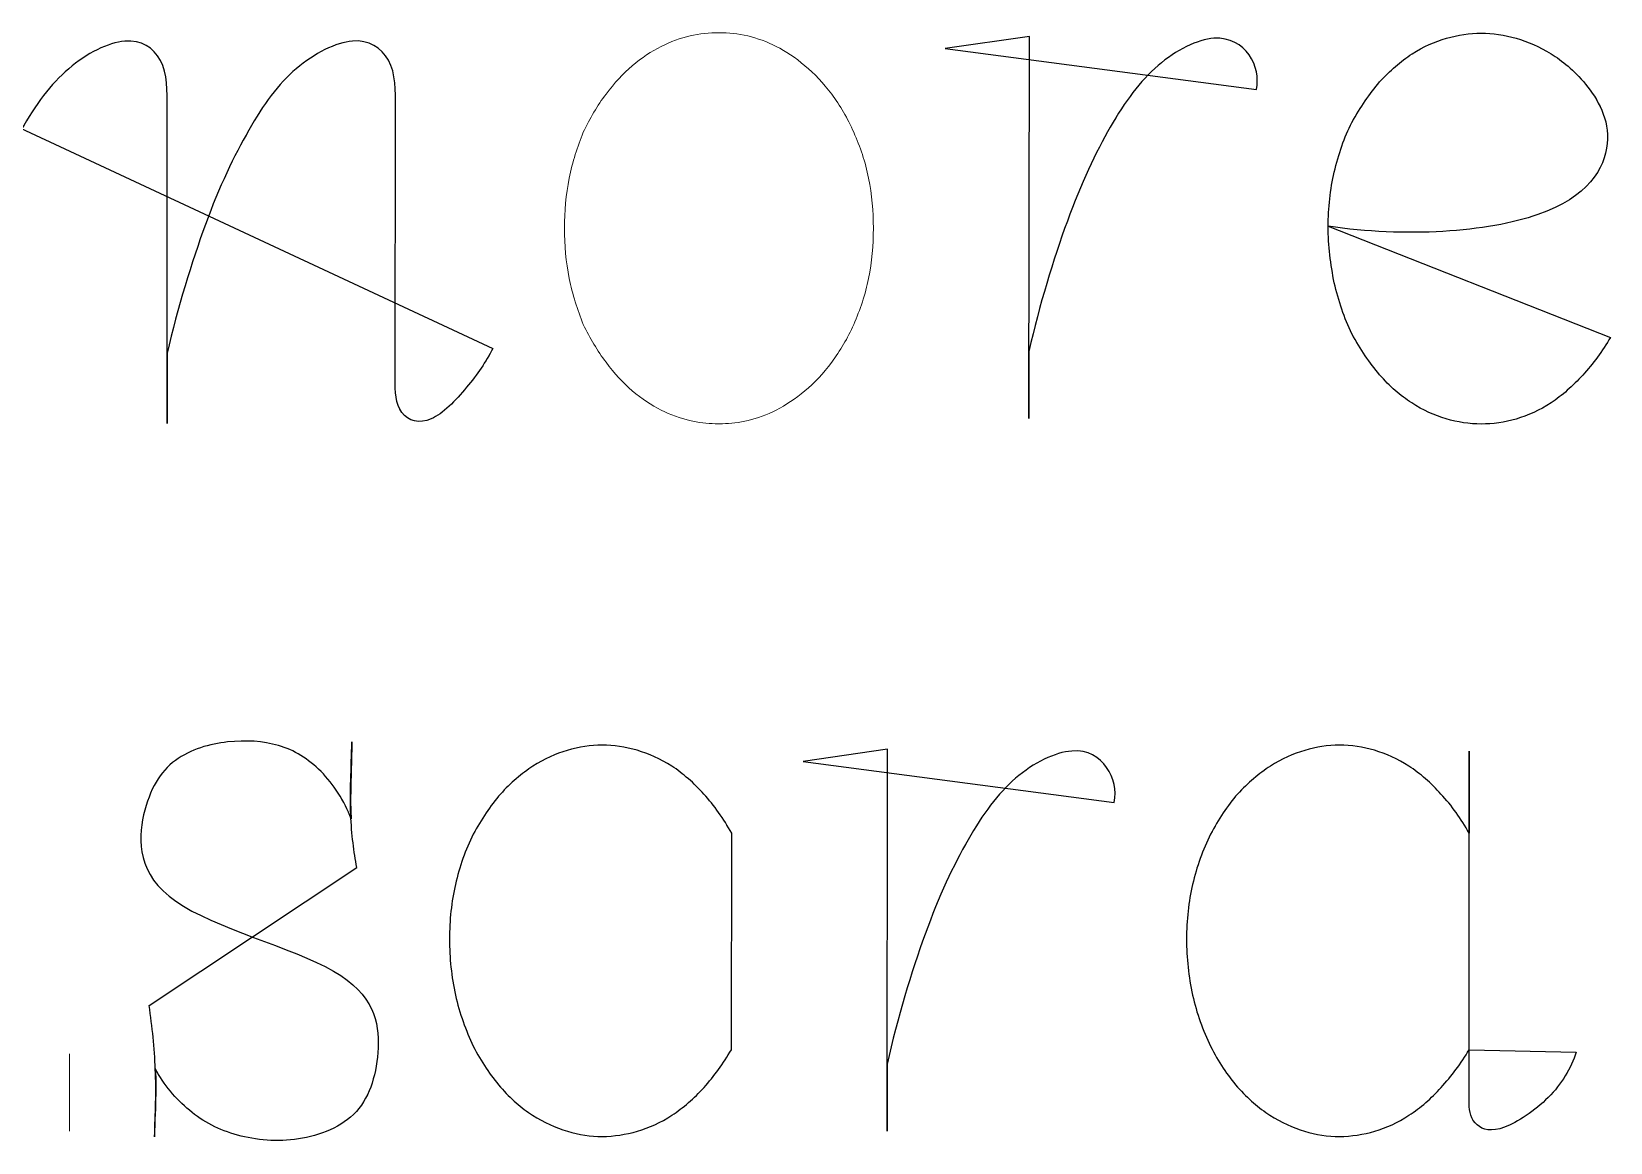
# Model space of a CAD drawing. Header units: centimetres. Extents: x -10 to 10, y -7.3 to 7.3.
# Drawn here: x -9.256 to -8.506, y 4.963 to 5.49 of the extents above; entities that cross this region are included whole.
import ezdxf

# ---------------------------------------------------------------- set-up
doc = ezdxf.new("R2010")
doc.units = ezdxf.units.CM
doc.header["$MEASUREMENT"] = 0
doc.layers.add('Layer 1', color=7, linetype='Continuous')

msp = doc.modelspace()

# ---------------------------------------------------------------- linework, layer by layer
at = {"layer": 'Layer 1', "color": 7}
for points, knots in [([(-9.33917, 5.48034), (-9.33917, 5.48034), (-9.29916, 5.48606), (-9.29916, 5.48606), (-9.29916, 5.48606), (-9.29916, 5.48606), (-9.29916, 5.30376), (-9.29916, 5.30376), (-9.29916, 5.30376), (-9.29916, 5.30376), (-9.29916, 5.33652), (-9.29916, 5.33652), (-9.29916, 5.33652), (-9.2944, 5.35861), (-9.28792, 5.38015), (-9.28125, 5.39825), (-9.28125, 5.39825), (-9.27477, 5.41616), (-9.26773, 5.43082), (-9.26085, 5.44302), (-9.26085, 5.44302), (-9.25381, 5.45519), (-9.24675, 5.46493), (-9.23818, 5.47218), (-9.23818, 5.47218), (-9.22961, 5.47961), (-9.2195, 5.48456), (-9.21151, 5.48533), (-9.21151, 5.48533), (-9.2037, 5.48589), (-9.19799, 5.48229), (-9.19455, 5.47618), (-9.19455, 5.47618), (-9.19111, 5.46991), (-9.19151, 5.46152), (-9.19151, 5.45353), (-9.19151, 5.45353), (-9.19151, 5.45353), (-9.19151, 5.3038), (-9.19151, 5.3038), (-9.19151, 5.3038), (-9.19151, 5.3038), (-9.19151, 5.33714), (-9.19151, 5.33714), (-9.19151, 5.33714), (-9.18638, 5.35886), (-9.17989, 5.38037), (-9.17323, 5.39829), (-9.17323, 5.39829), (-9.16675, 5.4162), (-9.15971, 5.43086), (-9.15265, 5.44306), (-9.15265, 5.44306), (-9.1458, 5.45523), (-9.13873, 5.46497), (-9.13016, 5.47222), (-9.13016, 5.47222), (-9.12159, 5.47965), (-9.1113, 5.4846), (-9.10349, 5.48537), (-9.10349, 5.48537), (-9.09568, 5.48593), (-9.08997, 5.48233), (-9.08634, 5.47622), (-9.08634, 5.47622), (-9.0829, 5.46995), (-9.08311, 5.46156), (-9.08311, 5.45357), (-9.08311, 5.45357), (-9.08311, 5.45357), (-9.0833, 5.32498), (-9.0833, 5.32498), (-9.0833, 5.32498), (-9.0833, 5.31926), (-9.08311, 5.31281), (-9.08007, 5.309), (-9.08007, 5.309), (-9.07682, 5.30479), (-9.07187, 5.30366), (-9.06615, 5.30596), (-9.06615, 5.30596), (-9.06062, 5.30845), (-9.05453, 5.31453), (-9.04938, 5.32101), (-9.04938, 5.32101), (-9.04422, 5.3271), (-9.04023, 5.33302), (-9.03681, 5.33948), (-9.03681, 5.33948), (-9.03681, 5.33948), (-9.33917, 5.48034), (-9.33917, 5.48034)], [0, 0, 0, 0, 0.041667, 0.041667, 0.041667, 0.041667, 0.083333, 0.083333, 0.083333, 0.083333, 0.125, 0.125, 0.125, 0.125, 0.166667, 0.166667, 0.166667, 0.166667, 0.208333, 0.208333, 0.208333, 0.208333, 0.25, 0.25, 0.25, 0.25, 0.291667, 0.291667, 0.291667, 0.291667, 0.333333, 0.333333, 0.333333, 0.333333, 0.375, 0.375, 0.375, 0.375, 0.416667, 0.416667, 0.416667, 0.416667, 0.458333, 0.458333, 0.458333, 0.458333, 0.5, 0.5, 0.5, 0.5, 0.541667, 0.541667, 0.541667, 0.541667, 0.583333, 0.583333, 0.583333, 0.583333, 0.625, 0.625, 0.625, 0.625, 0.666667, 0.666667, 0.666667, 0.666667, 0.708333, 0.708333, 0.708333, 0.708333, 0.75, 0.75, 0.75, 0.75, 0.791667, 0.791667, 0.791667, 0.791667, 0.833333, 0.833333, 0.833333, 0.833333, 0.875, 0.875, 0.875, 0.875, 0.916667, 0.916667, 0.916667, 0.916667, 1, 1, 1, 1]), ([(-8.82215, 5.48185), (-8.82215, 5.48185), (-8.78214, 5.48757), (-8.78214, 5.48757), (-8.78214, 5.48757), (-8.78214, 5.48757), (-8.78251, 5.30622), (-8.78251, 5.30622), (-8.78251, 5.30622), (-8.78251, 5.30622), (-8.78251, 5.33805), (-8.78251, 5.33805), (-8.78251, 5.33805), (-8.77735, 5.36014), (-8.77108, 5.38149), (-8.76423, 5.39978), (-8.76423, 5.39978), (-8.75775, 5.41788), (-8.75071, 5.43235), (-8.74386, 5.44455), (-8.74386, 5.44455), (-8.73682, 5.45656), (-8.72976, 5.46646), (-8.72119, 5.47371), (-8.72119, 5.47371), (-8.71262, 5.48114), (-8.70251, 5.48609), (-8.69471, 5.48665), (-8.69471, 5.48665), (-8.6869, 5.48723), (-8.68137, 5.48342), (-8.67794, 5.47884), (-8.67794, 5.47884), (-8.6745, 5.47371), (-8.67336, 5.46797), (-8.6745, 5.46228), (-8.6745, 5.46228), (-8.6745, 5.46228), (-8.82215, 5.48185), (-8.82215, 5.48185)], [0, 0, 0, 0, 0.090909, 0.090909, 0.090909, 0.090909, 0.181818, 0.181818, 0.181818, 0.181818, 0.272727, 0.272727, 0.272727, 0.272727, 0.363636, 0.363636, 0.363636, 0.363636, 0.454545, 0.454545, 0.454545, 0.454545, 0.545455, 0.545455, 0.545455, 0.545455, 0.636364, 0.636364, 0.636364, 0.636364, 0.727273, 0.727273, 0.727273, 0.727273, 0.818182, 0.818182, 0.818182, 0.818182, 1, 1, 1, 1]), ([(-8.64041, 5.39745), (-8.60421, 5.39195), (-8.56461, 5.39459), (-8.54098, 5.40298), (-8.54098, 5.40298), (-8.51717, 5.41118), (-8.50918, 5.42489), (-8.50801, 5.43669), (-8.50801, 5.43669), (-8.50687, 5.44831), (-8.51259, 5.45783), (-8.5183, 5.46487), (-8.5183, 5.46487), (-8.52383, 5.47172), (-8.52936, 5.47593), (-8.53468, 5.47934), (-8.53468, 5.47934), (-8.54571, 5.48601), (-8.55677, 5.48905), (-8.56783, 5.48905), (-8.56783, 5.48905), (-8.57868, 5.48905), (-8.58992, 5.48601), (-8.60059, 5.47934), (-8.60059, 5.47934), (-8.60612, 5.47553), (-8.61107, 5.47135), (-8.61602, 5.466), (-8.61602, 5.466), (-8.62078, 5.46028), (-8.62517, 5.45399), (-8.62917, 5.44676), (-8.62917, 5.44676), (-8.63279, 5.4397), (-8.63547, 5.43171), (-8.63756, 5.42313), (-8.63756, 5.42313), (-8.63947, 5.41493), (-8.64042, 5.40617), (-8.64042, 5.39723), (-8.64042, 5.39723), (-8.64042, 5.38829), (-8.63928, 5.37932), (-8.63756, 5.37056), (-8.63756, 5.37056), (-8.63547, 5.36199), (-8.6328, 5.35381), (-8.62917, 5.34638), (-8.62917, 5.34638), (-8.62517, 5.33895), (-8.62078, 5.33246), (-8.61602, 5.32696), (-8.61602, 5.32696), (-8.61126, 5.32143), (-8.60612, 5.31704), (-8.60078, 5.31362), (-8.60078, 5.31362), (-8.59544, 5.31), (-8.58993, 5.30772), (-8.5844, 5.306), (-8.5844, 5.306), (-8.57906, 5.30449), (-8.57334, 5.30354), (-8.56784, 5.30354), (-8.56784, 5.30354), (-8.55678, 5.30354), (-8.54556, 5.30658), (-8.53469, 5.31362), (-8.53469, 5.31362), (-8.52935, 5.31706), (-8.5244, 5.32164), (-8.51964, 5.32677), (-8.51964, 5.32677), (-8.51469, 5.33211), (-8.5103, 5.3382), (-8.50649, 5.34468), (-8.50649, 5.34468), (-8.50649, 5.34468), (-8.64041, 5.39745), (-8.64041, 5.39745)], [0, 0, 0, 0, 0.047619, 0.047619, 0.047619, 0.047619, 0.095238, 0.095238, 0.095238, 0.095238, 0.142857, 0.142857, 0.142857, 0.142857, 0.190476, 0.190476, 0.190476, 0.190476, 0.238095, 0.238095, 0.238095, 0.238095, 0.285714, 0.285714, 0.285714, 0.285714, 0.333333, 0.333333, 0.333333, 0.333333, 0.380952, 0.380952, 0.380952, 0.380952, 0.428571, 0.428571, 0.428571, 0.428571, 0.47619, 0.47619, 0.47619, 0.47619, 0.52381, 0.52381, 0.52381, 0.52381, 0.571429, 0.571429, 0.571429, 0.571429, 0.619048, 0.619048, 0.619048, 0.619048, 0.666667, 0.666667, 0.666667, 0.666667, 0.714286, 0.714286, 0.714286, 0.714286, 0.761905, 0.761905, 0.761905, 0.761905, 0.809524, 0.809524, 0.809524, 0.809524, 0.857143, 0.857143, 0.857143, 0.857143, 0.904762, 0.904762, 0.904762, 0.904762, 1, 1, 1, 1]), ([(-8.82215, 5.48185), (-8.82215, 5.48185), (-8.82215, 5.48185), (-8.82215, 5.48185), (-8.82215, 5.48185), (-8.82215, 5.48185), (-8.82215, 5.48185), (-8.82215, 5.48185)], [0, 0, 0, 0, 0.333333, 0.333333, 0.333333, 0.333333, 1, 1, 1, 1]), ([(-8.64041, 5.39745), (-8.64041, 5.39745), (-8.64041, 5.39745), (-8.64041, 5.39745), (-8.64041, 5.39745), (-8.64041, 5.39745), (-8.64041, 5.39745), (-8.64041, 5.39745)], [0, 0, 0, 0, 0.333333, 0.333333, 0.333333, 0.333333, 1, 1, 1, 1]), ([(-9.19992, 5.02751), (-9.19857, 5.01743), (-9.19743, 5.00751), (-9.19706, 4.99722), (-9.19706, 4.99722), (-9.1965, 4.98693), (-9.19706, 4.97608), (-9.19743, 4.96523), (-9.19743, 4.96523), (-9.19743, 4.97266), (-9.19687, 4.97989), (-9.19687, 4.98523), (-9.19687, 4.98523), (-9.19668, 4.99076), (-9.19687, 4.99417), (-9.19706, 4.99761), (-9.19706, 4.99761), (-9.19306, 4.98999), (-9.18735, 4.98314), (-9.18087, 4.97779), (-9.18087, 4.97779), (-9.17439, 4.97226), (-9.16677, 4.96845), (-9.15801, 4.96599), (-9.15801, 4.96599), (-9.14925, 4.96371), (-9.13915, 4.96255), (-9.12906, 4.96427), (-9.12906, 4.96427), (-9.11895, 4.9658), (-9.10848, 4.9698), (-9.10162, 4.97723), (-9.10162, 4.97723), (-9.09495, 4.98485), (-9.09191, 4.99551), (-9.09133, 5.00752), (-9.09133, 5.00752), (-9.09096, 5.01953), (-9.09305, 5.03268), (-9.11247, 5.0439), (-9.11247, 5.0439), (-9.13229, 5.05514), (-9.16904, 5.06427), (-9.18735, 5.07703), (-9.18735, 5.07703), (-9.20563, 5.08962), (-9.20545, 5.106), (-9.20259, 5.11799), (-9.20259, 5.11799), (-9.19973, 5.13037), (-9.19478, 5.13855), (-9.18754, 5.14389), (-9.18754, 5.14389), (-9.1803, 5.14923), (-9.17116, 5.1517), (-9.16277, 5.15265), (-9.16277, 5.15265), (-9.15401, 5.1536), (-9.146, 5.15305), (-9.13859, 5.15096), (-9.13859, 5.15096), (-9.13116, 5.14884), (-9.12449, 5.14466), (-9.1184, 5.13858), (-9.1184, 5.13858), (-9.1125, 5.13268), (-9.10734, 5.12469), (-9.10411, 5.11609), (-9.10411, 5.11609), (-9.1043, 5.11953), (-9.10448, 5.12276), (-9.1043, 5.12884), (-9.1043, 5.12884), (-9.1043, 5.13493), (-9.10393, 5.14389), (-9.10374, 5.15265), (-9.10374, 5.15265), (-9.10411, 5.14048), (-9.10469, 5.12807), (-9.1043, 5.11836), (-9.1043, 5.11836), (-9.10393, 5.10828), (-9.10277, 5.10066), (-9.10144, 5.09301), (-9.10144, 5.09301), (-9.10144, 5.09301), (-9.19992, 5.02751), (-9.19992, 5.02751)], [0, 0, 0, 0, 0.043478, 0.043478, 0.043478, 0.043478, 0.086957, 0.086957, 0.086957, 0.086957, 0.130435, 0.130435, 0.130435, 0.130435, 0.173913, 0.173913, 0.173913, 0.173913, 0.217391, 0.217391, 0.217391, 0.217391, 0.26087, 0.26087, 0.26087, 0.26087, 0.304348, 0.304348, 0.304348, 0.304348, 0.347826, 0.347826, 0.347826, 0.347826, 0.391304, 0.391304, 0.391304, 0.391304, 0.434783, 0.434783, 0.434783, 0.434783, 0.478261, 0.478261, 0.478261, 0.478261, 0.521739, 0.521739, 0.521739, 0.521739, 0.565217, 0.565217, 0.565217, 0.565217, 0.608696, 0.608696, 0.608696, 0.608696, 0.652174, 0.652174, 0.652174, 0.652174, 0.695652, 0.695652, 0.695652, 0.695652, 0.73913, 0.73913, 0.73913, 0.73913, 0.782609, 0.782609, 0.782609, 0.782609, 0.826087, 0.826087, 0.826087, 0.826087, 0.869565, 0.869565, 0.869565, 0.869565, 0.913043, 0.913043, 0.913043, 0.913043, 1, 1, 1, 1]), ([(-8.92369, 5.00655), (-8.9275, 5.00007), (-8.93189, 4.99398), (-8.93665, 4.98864), (-8.93665, 4.98864), (-8.94141, 4.98351), (-8.94657, 4.97893), (-8.95189, 4.97549), (-8.95189, 4.97549), (-8.95723, 4.97187), (-8.96274, 4.96959), (-8.96827, 4.96787), (-8.96827, 4.96787), (-8.9738, 4.96634), (-8.9793, 4.96538), (-8.98504, 4.96538), (-8.98504, 4.96538), (-8.99589, 4.96538), (-9.00713, 4.96863), (-9.01801, 4.97549), (-9.01801, 4.97549), (-9.02333, 4.9789), (-9.02849, 4.9833), (-9.03325, 4.98883), (-9.03325, 4.98883), (-9.03801, 4.99436), (-9.0424, 5.00084), (-9.04621, 5.00825), (-9.04621, 5.00825), (-9.04965, 5.01568), (-9.05269, 5.02386), (-9.0546, 5.03246), (-9.0546, 5.03246), (-9.05651, 5.04122), (-9.05746, 5.05016), (-9.05746, 5.05894), (-9.05746, 5.05894), (-9.05746, 5.06807), (-9.05651, 5.07685), (-9.0546, 5.08503), (-9.0546, 5.08503), (-9.05269, 5.09339), (-9.04984, 5.10159), (-9.04621, 5.10884), (-9.04621, 5.10884), (-9.0424, 5.11588), (-9.03801, 5.12236), (-9.03325, 5.12789), (-9.03325, 5.12789), (-9.02849, 5.13323), (-9.02314, 5.1376), (-9.01782, 5.14123), (-9.01782, 5.14123), (-9.01248, 5.14446), (-9.00697, 5.14713), (-9.00163, 5.14866), (-9.00163, 5.14866), (-8.99591, 5.15019), (-8.99039, 5.15112), (-8.98507, 5.15112), (-8.98507, 5.15112), (-8.97401, 5.15112), (-8.96277, 5.14789), (-8.95192, 5.14122), (-8.95192, 5.14122), (-8.9466, 5.1376), (-8.94144, 5.1332), (-8.93668, 5.12788), (-8.93668, 5.12788), (-8.93192, 5.12256), (-8.92734, 5.11608), (-8.92353, 5.10941), (-8.92353, 5.10941), (-8.92353, 5.10941), (-8.92369, 5.00655), (-8.92369, 5.00655)], [0, 0, 0, 0, 0.05, 0.05, 0.05, 0.05, 0.1, 0.1, 0.1, 0.1, 0.15, 0.15, 0.15, 0.15, 0.2, 0.2, 0.2, 0.2, 0.25, 0.25, 0.25, 0.25, 0.3, 0.3, 0.3, 0.3, 0.35, 0.35, 0.35, 0.35, 0.4, 0.4, 0.4, 0.4, 0.45, 0.45, 0.45, 0.45, 0.5, 0.5, 0.5, 0.5, 0.55, 0.55, 0.55, 0.55, 0.6, 0.6, 0.6, 0.6, 0.65, 0.65, 0.65, 0.65, 0.7, 0.7, 0.7, 0.7, 0.75, 0.75, 0.75, 0.75, 0.8, 0.8, 0.8, 0.8, 0.85, 0.85, 0.85, 0.85, 0.9, 0.9, 0.9, 0.9, 1, 1, 1, 1]), ([(-8.88959, 5.14334), (-8.88959, 5.14334), (-8.84958, 5.14924), (-8.84958, 5.14924), (-8.84958, 5.14924), (-8.84958, 5.14924), (-8.84977, 4.96789), (-8.84977, 4.96789), (-8.84977, 4.96789), (-8.84977, 4.96789), (-8.84977, 4.99972), (-8.84977, 4.99972), (-8.84977, 4.99972), (-8.84482, 5.02181), (-8.83834, 5.04332), (-8.83167, 5.06145), (-8.83167, 5.06145), (-8.82519, 5.07955), (-8.81833, 5.09402), (-8.8113, 5.10622), (-8.8113, 5.10622), (-8.80445, 5.11842), (-8.7972, 5.12813), (-8.78881, 5.13538), (-8.78881, 5.13538), (-8.78024, 5.14281), (-8.76995, 5.14776), (-8.76214, 5.14834), (-8.76214, 5.14834), (-8.75433, 5.14911), (-8.74899, 5.1453), (-8.74558, 5.14053), (-8.74558, 5.14053), (-8.74214, 5.13556), (-8.74082, 5.12966), (-8.74196, 5.12397), (-8.74196, 5.12397), (-8.74196, 5.12397), (-8.88959, 5.14334), (-8.88959, 5.14334)], [0, 0, 0, 0, 0.090909, 0.090909, 0.090909, 0.090909, 0.181818, 0.181818, 0.181818, 0.181818, 0.272727, 0.272727, 0.272727, 0.272727, 0.363636, 0.363636, 0.363636, 0.363636, 0.454545, 0.454545, 0.454545, 0.454545, 0.545455, 0.545455, 0.545455, 0.545455, 0.636364, 0.636364, 0.636364, 0.636364, 0.727273, 0.727273, 0.727273, 0.727273, 0.818182, 0.818182, 0.818182, 0.818182, 1, 1, 1, 1]), ([(-8.57354, 5.00655), (-8.57735, 5.00007), (-8.58193, 4.99398), (-8.58688, 4.98864), (-8.58688, 4.98864), (-8.59146, 4.98351), (-8.59659, 4.97893), (-8.60212, 4.97549), (-8.60212, 4.97549), (-8.60728, 4.97187), (-8.61278, 4.96959), (-8.61831, 4.96787), (-8.61831, 4.96787), (-8.62384, 4.96634), (-8.62937, 4.96538), (-8.63508, 4.96538), (-8.63508, 4.96538), (-8.64614, 4.96538), (-8.65738, 4.96863), (-8.66805, 4.97549), (-8.66805, 4.97549), (-8.67339, 4.9789), (-8.67853, 4.9833), (-8.68348, 4.98883), (-8.68348, 4.98883), (-8.68824, 4.99436), (-8.69263, 5.00084), (-8.69623, 5.00825), (-8.69623, 5.00825), (-8.69983, 5.01566), (-8.7029, 5.02386), (-8.7048, 5.03246), (-8.7048, 5.03246), (-8.70671, 5.04122), (-8.70766, 5.05016), (-8.70766, 5.05894), (-8.70766, 5.05894), (-8.70766, 5.06807), (-8.70671, 5.07685), (-8.7048, 5.08503), (-8.7048, 5.08503), (-8.70289, 5.09339), (-8.69985, 5.10159), (-8.69623, 5.10884), (-8.69623, 5.10884), (-8.69261, 5.11588), (-8.68824, 5.12236), (-8.68348, 5.12789), (-8.68348, 5.12789), (-8.67853, 5.13323), (-8.67319, 5.1376), (-8.66787, 5.14123), (-8.66787, 5.14123), (-8.66253, 5.14446), (-8.65702, 5.14713), (-8.65149, 5.14866), (-8.65149, 5.14866), (-8.64615, 5.15019), (-8.64064, 5.15112), (-8.63511, 5.15112), (-8.63511, 5.15112), (-8.62387, 5.15112), (-8.61283, 5.14789), (-8.60214, 5.14122), (-8.60214, 5.14122), (-8.59682, 5.1376), (-8.59148, 5.1332), (-8.5869, 5.12788), (-8.5869, 5.12788), (-8.58177, 5.12254), (-8.57737, 5.11608), (-8.57356, 5.10941), (-8.57356, 5.10941), (-8.57356, 5.10941), (-8.57356, 5.14828), (-8.57356, 5.14828), (-8.57356, 5.14828), (-8.57356, 5.14828), (-8.57356, 4.98083), (-8.57356, 4.98083), (-8.57356, 4.98083), (-8.57356, 4.97721), (-8.57261, 4.9734), (-8.56975, 4.97091), (-8.56975, 4.97091), (-8.56708, 4.96842), (-8.56308, 4.9675), (-8.55679, 4.96977), (-8.55679, 4.96977), (-8.5507, 4.97205), (-8.54232, 4.97758), (-8.53602, 4.98387), (-8.53602, 4.98387), (-8.52954, 4.99035), (-8.52536, 4.99758), (-8.52268, 5.00538), (-8.52268, 5.00538), (-8.52268, 5.00538), (-8.57354, 5.00655), (-8.57354, 5.00655)], [0, 0, 0, 0, 0.038462, 0.038462, 0.038462, 0.038462, 0.076923, 0.076923, 0.076923, 0.076923, 0.115385, 0.115385, 0.115385, 0.115385, 0.153846, 0.153846, 0.153846, 0.153846, 0.192308, 0.192308, 0.192308, 0.192308, 0.230769, 0.230769, 0.230769, 0.230769, 0.269231, 0.269231, 0.269231, 0.269231, 0.307692, 0.307692, 0.307692, 0.307692, 0.346154, 0.346154, 0.346154, 0.346154, 0.384615, 0.384615, 0.384615, 0.384615, 0.423077, 0.423077, 0.423077, 0.423077, 0.461538, 0.461538, 0.461538, 0.461538, 0.5, 0.5, 0.5, 0.5, 0.538462, 0.538462, 0.538462, 0.538462, 0.576923, 0.576923, 0.576923, 0.576923, 0.615385, 0.615385, 0.615385, 0.615385, 0.653846, 0.653846, 0.653846, 0.653846, 0.692308, 0.692308, 0.692308, 0.692308, 0.730769, 0.730769, 0.730769, 0.730769, 0.769231, 0.769231, 0.769231, 0.769231, 0.807692, 0.807692, 0.807692, 0.807692, 0.846154, 0.846154, 0.846154, 0.846154, 0.884615, 0.884615, 0.884615, 0.884615, 0.923077, 0.923077, 0.923077, 0.923077, 1, 1, 1, 1]), ([(-8.88959, 5.14334), (-8.88959, 5.14334), (-8.88959, 5.14334), (-8.88959, 5.14334), (-8.88959, 5.14334), (-8.88959, 5.14334), (-8.88959, 5.14334), (-8.88959, 5.14334)], [0, 0, 0, 0, 0.333333, 0.333333, 0.333333, 0.333333, 1, 1, 1, 1]), ([(-9.19992, 5.02751), (-9.19992, 5.02751), (-9.19992, 5.02751), (-9.19992, 5.02751), (-9.19992, 5.02751), (-9.19992, 5.02751), (-9.19992, 5.02751), (-9.19992, 5.02751)], [0, 0, 0, 0, 0.333333, 0.333333, 0.333333, 0.333333, 1, 1, 1, 1]), ([(-8.92369, 5.00655), (-8.92369, 5.00655), (-8.92369, 5.00655), (-8.92369, 5.00655), (-8.92369, 5.00655), (-8.92369, 5.00655), (-8.92369, 5.00655), (-8.92369, 5.00655)], [0, 0, 0, 0, 0.333333, 0.333333, 0.333333, 0.333333, 1, 1, 1, 1]), ([(-8.57354, 5.00655), (-8.57354, 5.00655), (-8.57354, 5.00655), (-8.57354, 5.00655), (-8.57354, 5.00655), (-8.57354, 5.00655), (-8.57354, 5.00655), (-8.57354, 5.00655)], [0, 0, 0, 0, 0.333333, 0.333333, 0.333333, 0.333333, 1, 1, 1, 1])]:
    msp.add_open_spline(points, degree=3, knots=knots, dxfattribs=at)
at = {"layer": 'Layer 1', "lineweight": 0}
for points, knots in [([(-9.33917, 5.48034), (-9.33917, 5.48034), (-9.29916, 5.48606), (-9.29916, 5.48606), (-9.29916, 5.48606), (-9.29916, 5.48606), (-9.29916, 5.30376), (-9.29916, 5.30376), (-9.29916, 5.30376), (-9.29916, 5.30376), (-9.29916, 5.33652), (-9.29916, 5.33652), (-9.29916, 5.33652), (-9.2944, 5.35861), (-9.28792, 5.38015), (-9.28125, 5.39825), (-9.28125, 5.39825), (-9.27477, 5.41616), (-9.26773, 5.43082), (-9.26085, 5.44302), (-9.26085, 5.44302), (-9.25381, 5.45519), (-9.24675, 5.46493), (-9.23818, 5.47218), (-9.23818, 5.47218), (-9.22961, 5.47961), (-9.2195, 5.48456), (-9.21151, 5.48533), (-9.21151, 5.48533), (-9.2037, 5.48589), (-9.19799, 5.48229), (-9.19455, 5.47618), (-9.19455, 5.47618), (-9.19111, 5.46991), (-9.19151, 5.46152), (-9.19151, 5.45353), (-9.19151, 5.45353), (-9.19151, 5.45353), (-9.19151, 5.3038), (-9.19151, 5.3038), (-9.19151, 5.3038), (-9.19151, 5.3038), (-9.19151, 5.33714), (-9.19151, 5.33714), (-9.19151, 5.33714), (-9.18638, 5.35886), (-9.17989, 5.38037), (-9.17323, 5.39829), (-9.17323, 5.39829), (-9.16675, 5.4162), (-9.15971, 5.43086), (-9.15265, 5.44306), (-9.15265, 5.44306), (-9.1458, 5.45523), (-9.13873, 5.46497), (-9.13016, 5.47222), (-9.13016, 5.47222), (-9.12159, 5.47965), (-9.1113, 5.4846), (-9.10349, 5.48537), (-9.10349, 5.48537), (-9.09568, 5.48593), (-9.08997, 5.48233), (-9.08634, 5.47622), (-9.08634, 5.47622), (-9.0829, 5.46995), (-9.08311, 5.46156), (-9.08311, 5.45357), (-9.08311, 5.45357), (-9.08311, 5.45357), (-9.0833, 5.32498), (-9.0833, 5.32498), (-9.0833, 5.32498), (-9.0833, 5.31926), (-9.08311, 5.31281), (-9.08007, 5.309), (-9.08007, 5.309), (-9.07682, 5.30479), (-9.07187, 5.30366), (-9.06615, 5.30596), (-9.06615, 5.30596), (-9.06062, 5.30845), (-9.05453, 5.31453), (-9.04938, 5.32101), (-9.04938, 5.32101), (-9.04422, 5.3271), (-9.04023, 5.33302), (-9.03681, 5.33948)], [0, 0, 0, 0, 0.043478, 0.043478, 0.043478, 0.043478, 0.086957, 0.086957, 0.086957, 0.086957, 0.130435, 0.130435, 0.130435, 0.130435, 0.173913, 0.173913, 0.173913, 0.173913, 0.217391, 0.217391, 0.217391, 0.217391, 0.26087, 0.26087, 0.26087, 0.26087, 0.304348, 0.304348, 0.304348, 0.304348, 0.347826, 0.347826, 0.347826, 0.347826, 0.391304, 0.391304, 0.391304, 0.391304, 0.434783, 0.434783, 0.434783, 0.434783, 0.478261, 0.478261, 0.478261, 0.478261, 0.521739, 0.521739, 0.521739, 0.521739, 0.565217, 0.565217, 0.565217, 0.565217, 0.608696, 0.608696, 0.608696, 0.608696, 0.652174, 0.652174, 0.652174, 0.652174, 0.695652, 0.695652, 0.695652, 0.695652, 0.73913, 0.73913, 0.73913, 0.73913, 0.782609, 0.782609, 0.782609, 0.782609, 0.826087, 0.826087, 0.826087, 0.826087, 0.869565, 0.869565, 0.869565, 0.869565, 0.913043, 0.913043, 0.913043, 0.913043, 1, 1, 1, 1]), ([(-8.82215, 5.48185), (-8.82215, 5.48185), (-8.78214, 5.48757), (-8.78214, 5.48757), (-8.78214, 5.48757), (-8.78214, 5.48757), (-8.78251, 5.30622), (-8.78251, 5.30622), (-8.78251, 5.30622), (-8.78251, 5.30622), (-8.78251, 5.33805), (-8.78251, 5.33805), (-8.78251, 5.33805), (-8.77735, 5.36014), (-8.77108, 5.38149), (-8.76423, 5.39978), (-8.76423, 5.39978), (-8.75775, 5.41788), (-8.75071, 5.43235), (-8.74386, 5.44455), (-8.74386, 5.44455), (-8.73682, 5.45656), (-8.72976, 5.46646), (-8.72119, 5.47371), (-8.72119, 5.47371), (-8.71262, 5.48114), (-8.70251, 5.48609), (-8.69471, 5.48665), (-8.69471, 5.48665), (-8.6869, 5.48723), (-8.68137, 5.48342), (-8.67794, 5.47884), (-8.67794, 5.47884), (-8.6745, 5.47371), (-8.67336, 5.46797), (-8.6745, 5.46228)], [0, 0, 0, 0, 0.1, 0.1, 0.1, 0.1, 0.2, 0.2, 0.2, 0.2, 0.3, 0.3, 0.3, 0.3, 0.4, 0.4, 0.4, 0.4, 0.5, 0.5, 0.5, 0.5, 0.6, 0.6, 0.6, 0.6, 0.7, 0.7, 0.7, 0.7, 0.8, 0.8, 0.8, 0.8, 1, 1, 1, 1]), ([(-8.64041, 5.39745), (-8.60421, 5.39195), (-8.56461, 5.39459), (-8.54098, 5.40298), (-8.54098, 5.40298), (-8.51717, 5.41118), (-8.50918, 5.42489), (-8.50801, 5.43669), (-8.50801, 5.43669), (-8.50687, 5.44831), (-8.51259, 5.45783), (-8.5183, 5.46487), (-8.5183, 5.46487), (-8.52383, 5.47172), (-8.52936, 5.47593), (-8.53468, 5.47934), (-8.53468, 5.47934), (-8.54571, 5.48601), (-8.55677, 5.48905), (-8.56783, 5.48905), (-8.56783, 5.48905), (-8.57868, 5.48905), (-8.58992, 5.48601), (-8.60059, 5.47934), (-8.60059, 5.47934), (-8.60612, 5.47553), (-8.61107, 5.47135), (-8.61602, 5.466), (-8.61602, 5.466), (-8.62078, 5.46028), (-8.62517, 5.45399), (-8.62917, 5.44676), (-8.62917, 5.44676), (-8.63279, 5.4397), (-8.63547, 5.43171), (-8.63756, 5.42313), (-8.63756, 5.42313), (-8.63947, 5.41493), (-8.64042, 5.40617), (-8.64042, 5.39723), (-8.64042, 5.39723), (-8.64042, 5.38829), (-8.63928, 5.37932), (-8.63756, 5.37056), (-8.63756, 5.37056), (-8.63547, 5.36199), (-8.6328, 5.35381), (-8.62917, 5.34638), (-8.62917, 5.34638), (-8.62517, 5.33895), (-8.62078, 5.33246), (-8.61602, 5.32696), (-8.61602, 5.32696), (-8.61126, 5.32143), (-8.60612, 5.31704), (-8.60078, 5.31362), (-8.60078, 5.31362), (-8.59544, 5.31), (-8.58993, 5.30772), (-8.5844, 5.306), (-8.5844, 5.306), (-8.57906, 5.30449), (-8.57334, 5.30354), (-8.56784, 5.30354), (-8.56784, 5.30354), (-8.55678, 5.30354), (-8.54556, 5.30658), (-8.53469, 5.31362), (-8.53469, 5.31362), (-8.52935, 5.31706), (-8.5244, 5.32164), (-8.51964, 5.32677), (-8.51964, 5.32677), (-8.51469, 5.33211), (-8.5103, 5.3382), (-8.50649, 5.34468)], [0, 0, 0, 0, 0.05, 0.05, 0.05, 0.05, 0.1, 0.1, 0.1, 0.1, 0.15, 0.15, 0.15, 0.15, 0.2, 0.2, 0.2, 0.2, 0.25, 0.25, 0.25, 0.25, 0.3, 0.3, 0.3, 0.3, 0.35, 0.35, 0.35, 0.35, 0.4, 0.4, 0.4, 0.4, 0.45, 0.45, 0.45, 0.45, 0.5, 0.5, 0.5, 0.5, 0.55, 0.55, 0.55, 0.55, 0.6, 0.6, 0.6, 0.6, 0.65, 0.65, 0.65, 0.65, 0.7, 0.7, 0.7, 0.7, 0.75, 0.75, 0.75, 0.75, 0.8, 0.8, 0.8, 0.8, 0.85, 0.85, 0.85, 0.85, 0.9, 0.9, 0.9, 0.9, 1, 1, 1, 1]), ([(-8.82215, 5.48185), (-8.82215, 5.48185), (-8.82215, 5.48185), (-8.82215, 5.48185), (-8.82215, 5.48185), (-8.82215, 5.48185), (-8.82215, 5.48185), (-8.82215, 5.48185)], [0, 0, 0, 0, 0.333333, 0.333333, 0.333333, 0.333333, 1, 1, 1, 1]), ([(-8.64041, 5.39745), (-8.64041, 5.39745), (-8.64041, 5.39745), (-8.64041, 5.39745), (-8.64041, 5.39745), (-8.64041, 5.39745), (-8.64041, 5.39745), (-8.64041, 5.39745)], [0, 0, 0, 0, 0.333333, 0.333333, 0.333333, 0.333333, 1, 1, 1, 1]), ([(-9.19992, 5.02751), (-9.19857, 5.01743), (-9.19743, 5.00751), (-9.19706, 4.99722), (-9.19706, 4.99722), (-9.1965, 4.98693), (-9.19706, 4.97608), (-9.19743, 4.96523), (-9.19743, 4.96523), (-9.19743, 4.97266), (-9.19687, 4.97989), (-9.19687, 4.98523), (-9.19687, 4.98523), (-9.19668, 4.99076), (-9.19687, 4.99417), (-9.19706, 4.99761), (-9.19706, 4.99761), (-9.19306, 4.98999), (-9.18735, 4.98314), (-9.18087, 4.97779), (-9.18087, 4.97779), (-9.17439, 4.97226), (-9.16677, 4.96845), (-9.15801, 4.96599), (-9.15801, 4.96599), (-9.14925, 4.96371), (-9.13915, 4.96255), (-9.12906, 4.96427), (-9.12906, 4.96427), (-9.11895, 4.9658), (-9.10848, 4.9698), (-9.10162, 4.97723), (-9.10162, 4.97723), (-9.09495, 4.98485), (-9.09191, 4.99551), (-9.09133, 5.00752), (-9.09133, 5.00752), (-9.09096, 5.01953), (-9.09305, 5.03268), (-9.11247, 5.0439), (-9.11247, 5.0439), (-9.13229, 5.05514), (-9.16904, 5.06427), (-9.18735, 5.07703), (-9.18735, 5.07703), (-9.20563, 5.08962), (-9.20545, 5.106), (-9.20259, 5.11799), (-9.20259, 5.11799), (-9.19973, 5.13037), (-9.19478, 5.13855), (-9.18754, 5.14389), (-9.18754, 5.14389), (-9.1803, 5.14923), (-9.17116, 5.1517), (-9.16277, 5.15265), (-9.16277, 5.15265), (-9.15401, 5.1536), (-9.146, 5.15305), (-9.13859, 5.15096), (-9.13859, 5.15096), (-9.13116, 5.14884), (-9.12449, 5.14466), (-9.1184, 5.13858), (-9.1184, 5.13858), (-9.1125, 5.13268), (-9.10734, 5.12469), (-9.10411, 5.11609), (-9.10411, 5.11609), (-9.1043, 5.11953), (-9.10448, 5.12276), (-9.1043, 5.12884), (-9.1043, 5.12884), (-9.1043, 5.13493), (-9.10393, 5.14389), (-9.10374, 5.15265), (-9.10374, 5.15265), (-9.10411, 5.14048), (-9.10469, 5.12807), (-9.1043, 5.11836), (-9.1043, 5.11836), (-9.10393, 5.10828), (-9.10277, 5.10066), (-9.10144, 5.09301)], [0, 0, 0, 0, 0.045455, 0.045455, 0.045455, 0.045455, 0.090909, 0.090909, 0.090909, 0.090909, 0.136364, 0.136364, 0.136364, 0.136364, 0.181818, 0.181818, 0.181818, 0.181818, 0.227273, 0.227273, 0.227273, 0.227273, 0.272727, 0.272727, 0.272727, 0.272727, 0.318182, 0.318182, 0.318182, 0.318182, 0.363636, 0.363636, 0.363636, 0.363636, 0.409091, 0.409091, 0.409091, 0.409091, 0.454545, 0.454545, 0.454545, 0.454545, 0.5, 0.5, 0.5, 0.5, 0.545455, 0.545455, 0.545455, 0.545455, 0.590909, 0.590909, 0.590909, 0.590909, 0.636364, 0.636364, 0.636364, 0.636364, 0.681818, 0.681818, 0.681818, 0.681818, 0.727273, 0.727273, 0.727273, 0.727273, 0.772727, 0.772727, 0.772727, 0.772727, 0.818182, 0.818182, 0.818182, 0.818182, 0.863636, 0.863636, 0.863636, 0.863636, 0.909091, 0.909091, 0.909091, 0.909091, 1, 1, 1, 1]), ([(-8.92369, 5.00655), (-8.9275, 5.00007), (-8.93189, 4.99398), (-8.93665, 4.98864), (-8.93665, 4.98864), (-8.94141, 4.98351), (-8.94657, 4.97893), (-8.95189, 4.97549), (-8.95189, 4.97549), (-8.95723, 4.97187), (-8.96274, 4.96959), (-8.96827, 4.96787), (-8.96827, 4.96787), (-8.9738, 4.96634), (-8.9793, 4.96538), (-8.98504, 4.96538), (-8.98504, 4.96538), (-8.99589, 4.96538), (-9.00713, 4.96863), (-9.01801, 4.97549), (-9.01801, 4.97549), (-9.02333, 4.9789), (-9.02849, 4.9833), (-9.03325, 4.98883), (-9.03325, 4.98883), (-9.03801, 4.99436), (-9.0424, 5.00084), (-9.04621, 5.00825), (-9.04621, 5.00825), (-9.04965, 5.01568), (-9.05269, 5.02386), (-9.0546, 5.03246), (-9.0546, 5.03246), (-9.05651, 5.04122), (-9.05746, 5.05016), (-9.05746, 5.05894), (-9.05746, 5.05894), (-9.05746, 5.06807), (-9.05651, 5.07685), (-9.0546, 5.08503), (-9.0546, 5.08503), (-9.05269, 5.09339), (-9.04984, 5.10159), (-9.04621, 5.10884), (-9.04621, 5.10884), (-9.0424, 5.11588), (-9.03801, 5.12236), (-9.03325, 5.12789), (-9.03325, 5.12789), (-9.02849, 5.13323), (-9.02314, 5.1376), (-9.01782, 5.14123), (-9.01782, 5.14123), (-9.01248, 5.14446), (-9.00697, 5.14713), (-9.00163, 5.14866), (-9.00163, 5.14866), (-8.99591, 5.15019), (-8.99039, 5.15112), (-8.98507, 5.15112), (-8.98507, 5.15112), (-8.97401, 5.15112), (-8.96277, 5.14789), (-8.95192, 5.14122), (-8.95192, 5.14122), (-8.9466, 5.1376), (-8.94144, 5.1332), (-8.93668, 5.12788), (-8.93668, 5.12788), (-8.93192, 5.12256), (-8.92734, 5.11608), (-8.92353, 5.10941)], [0, 0, 0, 0, 0.052632, 0.052632, 0.052632, 0.052632, 0.105263, 0.105263, 0.105263, 0.105263, 0.157895, 0.157895, 0.157895, 0.157895, 0.210526, 0.210526, 0.210526, 0.210526, 0.263158, 0.263158, 0.263158, 0.263158, 0.315789, 0.315789, 0.315789, 0.315789, 0.368421, 0.368421, 0.368421, 0.368421, 0.421053, 0.421053, 0.421053, 0.421053, 0.473684, 0.473684, 0.473684, 0.473684, 0.526316, 0.526316, 0.526316, 0.526316, 0.578947, 0.578947, 0.578947, 0.578947, 0.631579, 0.631579, 0.631579, 0.631579, 0.684211, 0.684211, 0.684211, 0.684211, 0.736842, 0.736842, 0.736842, 0.736842, 0.789474, 0.789474, 0.789474, 0.789474, 0.842105, 0.842105, 0.842105, 0.842105, 0.894737, 0.894737, 0.894737, 0.894737, 1, 1, 1, 1]), ([(-8.88959, 5.14334), (-8.88959, 5.14334), (-8.84958, 5.14924), (-8.84958, 5.14924), (-8.84958, 5.14924), (-8.84958, 5.14924), (-8.84977, 4.96789), (-8.84977, 4.96789), (-8.84977, 4.96789), (-8.84977, 4.96789), (-8.84977, 4.99972), (-8.84977, 4.99972), (-8.84977, 4.99972), (-8.84482, 5.02181), (-8.83834, 5.04332), (-8.83167, 5.06145), (-8.83167, 5.06145), (-8.82519, 5.07955), (-8.81833, 5.09402), (-8.8113, 5.10622), (-8.8113, 5.10622), (-8.80445, 5.11842), (-8.7972, 5.12813), (-8.78881, 5.13538), (-8.78881, 5.13538), (-8.78024, 5.14281), (-8.76995, 5.14776), (-8.76214, 5.14834), (-8.76214, 5.14834), (-8.75433, 5.14911), (-8.74899, 5.1453), (-8.74558, 5.14053), (-8.74558, 5.14053), (-8.74214, 5.13556), (-8.74082, 5.12966), (-8.74196, 5.12397)], [0, 0, 0, 0, 0.1, 0.1, 0.1, 0.1, 0.2, 0.2, 0.2, 0.2, 0.3, 0.3, 0.3, 0.3, 0.4, 0.4, 0.4, 0.4, 0.5, 0.5, 0.5, 0.5, 0.6, 0.6, 0.6, 0.6, 0.7, 0.7, 0.7, 0.7, 0.8, 0.8, 0.8, 0.8, 1, 1, 1, 1]), ([(-8.57354, 5.00655), (-8.57735, 5.00007), (-8.58193, 4.99398), (-8.58688, 4.98864), (-8.58688, 4.98864), (-8.59146, 4.98351), (-8.59659, 4.97893), (-8.60212, 4.97549), (-8.60212, 4.97549), (-8.60728, 4.97187), (-8.61278, 4.96959), (-8.61831, 4.96787), (-8.61831, 4.96787), (-8.62384, 4.96634), (-8.62937, 4.96538), (-8.63508, 4.96538), (-8.63508, 4.96538), (-8.64614, 4.96538), (-8.65738, 4.96863), (-8.66805, 4.97549), (-8.66805, 4.97549), (-8.67339, 4.9789), (-8.67853, 4.9833), (-8.68348, 4.98883), (-8.68348, 4.98883), (-8.68824, 4.99436), (-8.69263, 5.00084), (-8.69623, 5.00825), (-8.69623, 5.00825), (-8.69983, 5.01566), (-8.7029, 5.02386), (-8.7048, 5.03246), (-8.7048, 5.03246), (-8.70671, 5.04122), (-8.70766, 5.05016), (-8.70766, 5.05894), (-8.70766, 5.05894), (-8.70766, 5.06807), (-8.70671, 5.07685), (-8.7048, 5.08503), (-8.7048, 5.08503), (-8.70289, 5.09339), (-8.69985, 5.10159), (-8.69623, 5.10884), (-8.69623, 5.10884), (-8.69261, 5.11588), (-8.68824, 5.12236), (-8.68348, 5.12789), (-8.68348, 5.12789), (-8.67853, 5.13323), (-8.67319, 5.1376), (-8.66787, 5.14123), (-8.66787, 5.14123), (-8.66253, 5.14446), (-8.65702, 5.14713), (-8.65149, 5.14866), (-8.65149, 5.14866), (-8.64615, 5.15019), (-8.64064, 5.15112), (-8.63511, 5.15112), (-8.63511, 5.15112), (-8.62387, 5.15112), (-8.61283, 5.14789), (-8.60214, 5.14122), (-8.60214, 5.14122), (-8.59682, 5.1376), (-8.59148, 5.1332), (-8.5869, 5.12788), (-8.5869, 5.12788), (-8.58177, 5.12254), (-8.57737, 5.11608), (-8.57356, 5.10941), (-8.57356, 5.10941), (-8.57356, 5.10941), (-8.57356, 5.14828), (-8.57356, 5.14828), (-8.57356, 5.14828), (-8.57356, 5.14828), (-8.57356, 4.98083), (-8.57356, 4.98083), (-8.57356, 4.98083), (-8.57356, 4.97721), (-8.57261, 4.9734), (-8.56975, 4.97091), (-8.56975, 4.97091), (-8.56708, 4.96842), (-8.56308, 4.9675), (-8.55679, 4.96977), (-8.55679, 4.96977), (-8.5507, 4.97205), (-8.54232, 4.97758), (-8.53602, 4.98387), (-8.53602, 4.98387), (-8.52954, 4.99035), (-8.52536, 4.99758), (-8.52268, 5.00538)], [0, 0, 0, 0, 0.04, 0.04, 0.04, 0.04, 0.08, 0.08, 0.08, 0.08, 0.12, 0.12, 0.12, 0.12, 0.16, 0.16, 0.16, 0.16, 0.2, 0.2, 0.2, 0.2, 0.24, 0.24, 0.24, 0.24, 0.28, 0.28, 0.28, 0.28, 0.32, 0.32, 0.32, 0.32, 0.36, 0.36, 0.36, 0.36, 0.4, 0.4, 0.4, 0.4, 0.44, 0.44, 0.44, 0.44, 0.48, 0.48, 0.48, 0.48, 0.52, 0.52, 0.52, 0.52, 0.56, 0.56, 0.56, 0.56, 0.6, 0.6, 0.6, 0.6, 0.64, 0.64, 0.64, 0.64, 0.68, 0.68, 0.68, 0.68, 0.72, 0.72, 0.72, 0.72, 0.76, 0.76, 0.76, 0.76, 0.8, 0.8, 0.8, 0.8, 0.84, 0.84, 0.84, 0.84, 0.88, 0.88, 0.88, 0.88, 0.92, 0.92, 0.92, 0.92, 1, 1, 1, 1]), ([(-8.88959, 5.14334), (-8.88959, 5.14334), (-8.88959, 5.14334), (-8.88959, 5.14334), (-8.88959, 5.14334), (-8.88959, 5.14334), (-8.88959, 5.14334), (-8.88959, 5.14334)], [0, 0, 0, 0, 0.333333, 0.333333, 0.333333, 0.333333, 1, 1, 1, 1]), ([(-9.19992, 5.02751), (-9.19992, 5.02751), (-9.19992, 5.02751), (-9.19992, 5.02751), (-9.19992, 5.02751), (-9.19992, 5.02751), (-9.19992, 5.02751), (-9.19992, 5.02751)], [0, 0, 0, 0, 0.333333, 0.333333, 0.333333, 0.333333, 1, 1, 1, 1]), ([(-8.92369, 5.00655), (-8.92369, 5.00655), (-8.92369, 5.00655), (-8.92369, 5.00655), (-8.92369, 5.00655), (-8.92369, 5.00655), (-8.92369, 5.00655), (-8.92369, 5.00655)], [0, 0, 0, 0, 0.333333, 0.333333, 0.333333, 0.333333, 1, 1, 1, 1]), ([(-8.57354, 5.00655), (-8.57354, 5.00655), (-8.57354, 5.00655), (-8.57354, 5.00655), (-8.57354, 5.00655), (-8.57354, 5.00655), (-8.57354, 5.00655), (-8.57354, 5.00655)], [0, 0, 0, 0, 0.333333, 0.333333, 0.333333, 0.333333, 1, 1, 1, 1])]:
    msp.add_open_spline(points, degree=3, knots=knots, dxfattribs=at)
at = {"layer": 'Layer 1', "color": 7, "lineweight": 0}
for points, knots in [([(-8.92999, 5.30373), (-8.92999, 5.30373), (-8.93131, 5.30373), (-8.93131, 5.30373), (-8.93131, 5.30373), (-8.93531, 5.30373), (-8.93912, 5.30429), (-8.94351, 5.30526), (-8.94351, 5.30526), (-8.9479, 5.3064), (-8.95245, 5.30793), (-8.95703, 5.31021), (-8.95703, 5.31021), (-8.96161, 5.31249), (-8.96616, 5.31555), (-8.97074, 5.31936), (-8.97074, 5.31936), (-8.97492, 5.32298), (-8.97931, 5.32756), (-8.98312, 5.33288), (-8.98312, 5.33288), (-8.9873, 5.3382), (-8.99074, 5.34431), (-8.99397, 5.35079), (-8.99397, 5.35079), (-8.99664, 5.35783), (-8.9991, 5.36508), (-9.00064, 5.3727), (-9.00064, 5.3727), (-9.00217, 5.38051), (-9.00292, 5.3885), (-9.00292, 5.39651), (-9.00292, 5.39651), (-9.00292, 5.4045), (-9.00215, 5.41233), (-9.00064, 5.42032), (-9.00064, 5.42032), (-8.99911, 5.42794), (-8.99664, 5.43519), (-8.99397, 5.44204), (-8.99397, 5.44204), (-8.99072, 5.44871), (-8.9873, 5.45479), (-8.98312, 5.46014), (-8.98312, 5.46014), (-8.97931, 5.46548), (-8.97492, 5.46985), (-8.97074, 5.47366), (-8.97074, 5.47366), (-8.96159, 5.48128), (-8.95246, 5.48567), (-8.9433, 5.48776), (-8.9433, 5.48776), (-8.93417, 5.48985), (-8.92502, 5.48985), (-8.91586, 5.48776), (-8.91586, 5.48776), (-8.91147, 5.48662), (-8.90673, 5.48509), (-8.90234, 5.48279), (-8.90234, 5.48279), (-8.89795, 5.48051), (-8.89319, 5.47747), (-8.88882, 5.47366), (-8.88882, 5.47366), (-8.88424, 5.46985), (-8.88006, 5.46546), (-8.87607, 5.46014), (-8.87607, 5.46014), (-8.87207, 5.4548), (-8.86845, 5.44871), (-8.86559, 5.44204), (-8.86559, 5.44204), (-8.86255, 5.43519), (-8.86006, 5.42794), (-8.85855, 5.42032), (-8.85855, 5.42032), (-8.85702, 5.41233), (-8.85627, 5.4045), (-8.85627, 5.39651), (-8.85627, 5.39651), (-8.85627, 5.38849), (-8.85704, 5.3805), (-8.85855, 5.3727), (-8.85855, 5.3727), (-8.86006, 5.36508), (-8.86255, 5.35783), (-8.86559, 5.35079), (-8.86559, 5.35079), (-8.86845, 5.34431), (-8.87207, 5.3382), (-8.87607, 5.33288), (-8.87607, 5.33288), (-8.88007, 5.32754), (-8.88427, 5.32296), (-8.88882, 5.31936), (-8.88882, 5.31936), (-8.89321, 5.31555), (-8.89795, 5.31251), (-8.90234, 5.31021), (-8.90234, 5.31021), (-8.90673, 5.30793), (-8.91147, 5.3064), (-8.91568, 5.30526), (-8.91568, 5.30526), (-8.92007, 5.30431), (-8.92407, 5.30373), (-8.92788, 5.30373), (-8.92788, 5.30373), (-8.92788, 5.30373), (-8.92999, 5.30373), (-8.92999, 5.30373)], [0, 0, 0, 0, 0.034483, 0.034483, 0.034483, 0.034483, 0.068966, 0.068966, 0.068966, 0.068966, 0.103448, 0.103448, 0.103448, 0.103448, 0.137931, 0.137931, 0.137931, 0.137931, 0.172414, 0.172414, 0.172414, 0.172414, 0.206897, 0.206897, 0.206897, 0.206897, 0.241379, 0.241379, 0.241379, 0.241379, 0.275862, 0.275862, 0.275862, 0.275862, 0.310345, 0.310345, 0.310345, 0.310345, 0.344828, 0.344828, 0.344828, 0.344828, 0.37931, 0.37931, 0.37931, 0.37931, 0.413793, 0.413793, 0.413793, 0.413793, 0.448276, 0.448276, 0.448276, 0.448276, 0.482759, 0.482759, 0.482759, 0.482759, 0.517241, 0.517241, 0.517241, 0.517241, 0.551724, 0.551724, 0.551724, 0.551724, 0.586207, 0.586207, 0.586207, 0.586207, 0.62069, 0.62069, 0.62069, 0.62069, 0.655172, 0.655172, 0.655172, 0.655172, 0.689655, 0.689655, 0.689655, 0.689655, 0.724138, 0.724138, 0.724138, 0.724138, 0.758621, 0.758621, 0.758621, 0.758621, 0.793103, 0.793103, 0.793103, 0.793103, 0.827586, 0.827586, 0.827586, 0.827586, 0.862069, 0.862069, 0.862069, 0.862069, 0.896552, 0.896552, 0.896552, 0.896552, 0.931034, 0.931034, 0.931034, 0.931034, 1, 1, 1, 1]), ([(-9.23783, 5.00465), (-9.23783, 5.00465), (-9.23783, 4.96787), (-9.23783, 4.96787), (-9.23783, 4.96787), (-9.23783, 4.96787), (-9.23783, 5.00465), (-9.23783, 5.00465)], [0, 0, 0, 0, 0.333333, 0.333333, 0.333333, 0.333333, 1, 1, 1, 1])]:
    msp.add_open_spline(points, degree=3, knots=knots, dxfattribs=at)

doc.saveas('drawing.dxf')
